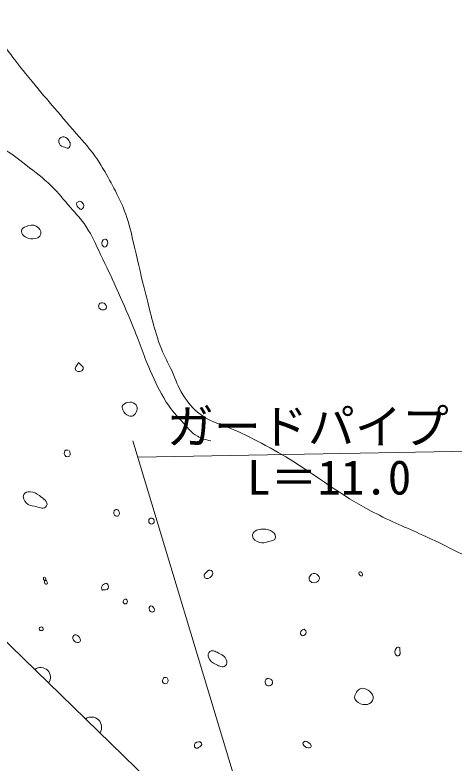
# Model space of a CAD drawing. Units: millimetres, scale not verified. Extents: x 40000 to 680000, y 20000 to 380000.
# Drawn here: x 173200 to 196545, y 281823 to 321580 of the extents above; entities that cross this region are included whole.
import ezdxf
from ezdxf.enums import TextEntityAlignment as Align

# ---------------------------------------------------------------- set-up
doc = ezdxf.new("R2010")
doc.units = ezdxf.units.MM
doc.header["$LTSCALE"] = 1000
doc.layers.add('M-BGD', color=7, linetype='Continuous', lineweight=13)
doc.layers.add('M-STR-HTXT', color=7, linetype='Continuous', lineweight=13)
doc.styles.add('ＭＳ ゴシック', font='')
doc.styles.get('ＭＳ ゴシック').set_extended_font_data('MS Gothic')

msp = doc.modelspace()

# ---------------------------------------------------------------- linework, layer by layer
at = {"layer": 'M-BGD'}
msp.add_line((152816, 307620), (198000, 263723), dxfattribs=at)
for centre, radius, start, end in [((174574, 286385), 512, 323.6951, 127.9618), ((177260, 283721), 549, 327.2143, 124.4425)]:
    msp.add_arc(centre, radius, start, end, dxfattribs=at)
for points, knots in [([(129714, 320642), (130318, 320629), (130537, 320601), (131045, 320717), (131335, 320784), (131510, 320804), (131773, 320943), (131989, 321057), (132070, 321181), (132251, 321345), (132482, 321555), (132633, 321655), (132829, 321898), (132952, 322051), (133007, 322148), (133103, 322320), (133210, 322514), (133268, 322626), (133338, 322837), (133521, 323391), (133536, 323725), (133664, 324294), (133763, 324739), (133803, 324993), (133919, 325434), (133970, 325626), (134002, 325733), (134067, 325921), (134139, 326129), (134184, 326245), (134289, 326438), (134370, 326588), (134429, 326665), (134540, 326793), (134696, 326972), (134817, 327039), (134998, 327192), (135139, 327311), (135218, 327379), (135368, 327488), (135584, 327644), (135714, 327720), (135944, 327857), (136172, 327994), (136313, 328047), (136550, 328167), (137489, 328644), (138023, 328895), (138958, 329379), (140291, 330069), (141001, 330528), (142345, 331197), (143115, 331580), (143568, 331748), (144344, 332118), (144873, 332371), (145148, 332557), (145683, 332796), (146024, 332949), (146219, 333023), (146569, 333153), (146910, 333279), (147101, 333349), (147447, 333457), (147800, 333567), (147998, 333633), (148360, 333709), (148744, 333789), (148961, 333829), (149351, 333874), (150250, 333978), (150760, 333974), (151665, 334014), (152386, 334045), (152792, 334103), (153512, 334058), (154023, 334026), (154305, 333958), (154813, 333895), (155193, 333848), (155410, 333842), (155788, 333777), (156183, 333710), (156408, 333683), (156793, 333570), (158616, 333038), (159503, 332371), (161240, 331605), (161725, 331391), (161996, 331270), (162482, 331058), (162925, 330866), (163179, 330771), (163619, 330571), (164613, 330118), (165311, 330077), (166146, 329374), (168421, 327457), (168771, 325547), (170449, 323091), (171079, 322170), (171409, 321638), (172057, 320729), (172700, 319828), (173071, 319331), (173765, 318469), (174725, 317277), (175303, 316643), (176287, 315471), (176748, 314922), (177049, 314647), (177468, 314064), (177684, 313764), (177782, 313580), (177970, 313261), (178242, 312799), (178386, 312535), (178623, 312055), (178855, 311586), (178988, 311321), (179151, 310824), (179350, 310218), (179400, 309861), (179553, 309241), (179794, 308262), (179897, 307705), (180156, 306729), (180456, 305595), (180560, 304935), (180985, 303841), (181165, 303374), (181324, 303137), (181537, 302685), (181777, 302177), (181821, 301841), (182140, 301379), (182444, 300939), (182617, 300671), (183050, 300357), (183722, 299868), (184233, 299826), (184985, 299470), (185693, 299136), (186087, 298944), (186773, 298569), (189110, 297291), (190195, 296183), (192575, 294990), (193608, 294472), (194220, 294254), (195263, 293759), (197452, 292721), (198147, 292312), (200765, 290895)], [0, 0, 0, 0, 1, 1, 1, 2, 2, 2, 3, 3, 3, 4, 4, 4, 5, 5, 5, 6, 6, 6, 7, 7, 7, 8, 8, 8, 9, 9, 9, 10, 10, 10, 11, 11, 11, 12, 12, 12, 13, 13, 13, 14, 14, 14, 15, 15, 15, 16, 16, 16, 17, 17, 17, 18, 18, 18, 19, 19, 19, 20, 20, 20, 21, 21, 21, 22, 22, 22, 23, 23, 23, 24, 24, 24, 25, 25, 25, 26, 26, 26, 27, 27, 27, 28, 28, 28, 29, 29, 29, 30, 30, 30, 31, 31, 31, 32, 32, 32, 33, 33, 33, 34, 34, 34, 35, 35, 35, 36, 36, 36, 37, 37, 37, 38, 38, 38, 39, 39, 39, 40, 40, 40, 41, 41, 41, 42, 42, 42, 43, 43, 43, 44, 44, 44, 45, 45, 45, 46, 46, 46, 47, 47, 47, 48, 48, 48, 49, 49, 49, 50, 50, 50, 51, 51, 51, 51]), ([(129007, 319451), (129739, 319334), (129968, 319303), (130590, 319275), (131306, 319244), (131711, 319268), (132423, 319351), (132859, 319401), (133101, 319453), (133529, 319552), (133995, 319659), (134259, 319717), (134709, 319878), (135334, 320102), (135649, 320313), (136267, 320557), (136751, 320747), (137029, 320837), (137523, 321000), (137890, 321121), (138094, 321197), (138468, 321295), (138719, 321361), (138861, 321397), (139119, 321428), (139651, 321494), (139958, 321471), (140493, 321428), (140868, 321398), (141070, 321325), (141439, 321251), (141757, 321187), (141935, 321150), (142251, 321074), (144592, 320508), (145858, 320018), (148177, 319370), (148702, 319224), (148992, 319128), (149522, 319001), (149990, 318889), (150261, 318869), (150733, 318779), (151230, 318685), (151506, 318618), (152004, 318528), (152677, 318407), (153056, 318354), (153733, 318262), (155458, 318028), (156432, 317970), (158160, 317762), (159956, 317546), (160968, 317459), (162756, 317186), (164313, 316947), (165180, 316782), (166731, 316506), (167268, 316410), (167572, 316371), (168105, 316255), (168488, 316171), (168705, 316131), (169080, 316018), (169503, 315892), (169733, 315797), (170144, 315634), (170660, 315430), (170946, 315307), (171448, 315070), (171889, 314863), (172138, 314748), (172553, 314493), (173057, 314183), (173317, 313975), (173784, 313613), (174330, 313192), (174645, 312963), (175141, 312483), (175565, 312072), (175761, 311801), (176146, 311353), (176477, 310966), (176694, 310772), (176974, 310348), (177340, 309795), (177461, 309435), (177753, 308841), (178088, 308159), (178270, 307774), (178582, 307082), (178926, 306322), (179116, 305895), (179436, 305124), (179828, 304180), (179973, 303621), (180390, 302688), (180691, 302015), (180855, 301631), (181244, 301005), (181546, 300519), (181787, 300295), (182174, 299874), (182437, 299588), (182561, 299383), (182902, 299196), (183158, 299056), (183289, 299014), (183606, 298945)], [0, 0, 0, 0, 1, 1, 1, 2, 2, 2, 3, 3, 3, 4, 4, 4, 5, 5, 5, 6, 6, 6, 7, 7, 7, 8, 8, 8, 9, 9, 9, 10, 10, 10, 11, 11, 11, 12, 12, 12, 13, 13, 13, 14, 14, 14, 15, 15, 15, 16, 16, 16, 17, 17, 17, 18, 18, 18, 19, 19, 19, 20, 20, 20, 21, 21, 21, 22, 22, 22, 23, 23, 23, 24, 24, 24, 25, 25, 25, 26, 26, 26, 27, 27, 27, 28, 28, 28, 29, 29, 29, 30, 30, 30, 31, 31, 31, 32, 32, 32, 33, 33, 33, 34, 34, 34, 35, 35, 35, 36, 36, 36, 36]), ([(176084, 314537), (176025, 314467), (175937, 314519), (175849, 314546), (175723, 314585), (175613, 314606), (175562, 314729), (175509, 314857), (175525, 314999), (175641, 315076), (175753, 315151), (175883, 315109), (175980, 315015), (176117, 314883), (176207, 314684), (176084, 314537)], [0, 0, 0, 0, 1, 1, 1, 2, 2, 2, 3, 3, 3, 4, 4, 4, 5, 5, 5, 5]), ([(176763, 311637), (176873, 311543), (176896, 311351), (176778, 311268), (176702, 311214), (176617, 311286), (176557, 311356), (176491, 311433), (176439, 311525), (176497, 311607), (176558, 311693), (176684, 311705), (176763, 311637)], [0, 0, 0, 0, 1, 1, 1, 2, 2, 2, 3, 3, 3, 4, 4, 4, 4]), ([(174330, 310353), (174495, 310261), (174620, 310118), (174573, 309935), (174526, 309751), (174346, 309679), (174156, 309683), (173867, 309689), (173563, 309804), (173539, 310092), (173527, 310231), (173671, 310282), (173799, 310335), (173991, 310414), (174148, 310453), (174330, 310353)], [0, 0, 0, 0, 1, 1, 1, 2, 2, 2, 3, 3, 3, 4, 4, 4, 5, 5, 5, 5]), ([(178064, 309647), (178172, 309550), (178152, 309375), (178046, 309274), (178005, 309234), (177940, 309233), (177899, 309274), (177801, 309369), (177803, 309517), (177890, 309621), (177934, 309674), (178013, 309693), (178064, 309647)], [0, 0, 0, 0, 1, 1, 1, 2, 2, 2, 3, 3, 3, 4, 4, 4, 4]), ([(178048, 305982), (178022, 305918), (177953, 305912), (177883, 305913), (177798, 305913), (177730, 305928), (177683, 306000), (177639, 306068), (177632, 306145), (177683, 306208), (177747, 306286), (177847, 306308), (177935, 306260), (178039, 306205), (178093, 306091), (178048, 305982)], [0, 0, 0, 0, 1, 1, 1, 2, 2, 2, 3, 3, 3, 4, 4, 4, 5, 5, 5, 5]), ([(176822, 302755), (176766, 302615), (176546, 302569), (176445, 302680), (176327, 302808), (176521, 302940), (176570, 303107), (176570, 303107), (176570, 303107), (176570, 303107), (176669, 302969), (176884, 302912), (176822, 302755)], [0, 0, 0, 0, 1, 1, 1, 2, 2, 2, 3, 3, 3, 4, 4, 4, 4]), ([(179637, 300852), (179777, 300670), (179666, 300424), (179483, 300284), (179412, 300229), (179337, 300250), (179253, 300284), (179096, 300348), (179008, 300430), (178942, 300586), (178902, 300680), (178870, 300774), (178942, 300846), (179133, 301039), (179471, 301067), (179637, 300852)], [0, 0, 0, 0, 1, 1, 1, 2, 2, 2, 3, 3, 3, 4, 4, 4, 5, 5, 5, 5]), ([(176088, 298440), (176121, 298348), (176185, 298200), (176094, 298138), (176034, 298098), (175963, 298091), (175899, 298123), (175800, 298173), (175802, 298334), (175858, 298424), (175890, 298475), (175961, 298437), (176027, 298445), (176027, 298445), (176027, 298445), (176027, 298445)], [0, 0, 0, 0, 1, 1, 1, 2, 2, 2, 3, 3, 3, 4, 4, 4, 5, 5, 5, 5]), ([(174882, 295486), (174768, 295259), (174482, 295427), (174232, 295471), (174061, 295501), (173937, 295507), (173818, 295634), (173689, 295771), (173593, 295920), (173670, 296092), (173730, 296224), (173866, 296239), (174010, 296239), (174217, 296240), (174337, 296163), (174498, 296033), (174701, 295869), (175000, 295719), (174882, 295486)], [0, 0, 0, 0, 1, 1, 1, 2, 2, 2, 3, 3, 3, 4, 4, 4, 5, 5, 5, 6, 6, 6, 6]), ([(178708, 294969), (178648, 294914), (178551, 294931), (178500, 294995), (178429, 295083), (178434, 295217), (178526, 295282), (178583, 295323), (178656, 295293), (178700, 295239), (178766, 295157), (178786, 295040), (178708, 294969)], [0, 0, 0, 0, 1, 1, 1, 2, 2, 2, 3, 3, 3, 4, 4, 4, 4]), ([(180560, 294569), (180507, 294511), (180415, 294514), (180360, 294569), (180295, 294634), (180297, 294738), (180360, 294804), (180407, 294853), (180482, 294857), (180534, 294813), (180606, 294751), (180624, 294641), (180560, 294569)], [0, 0, 0, 0, 1, 1, 1, 2, 2, 2, 3, 3, 3, 4, 4, 4, 4]), ([(187055, 293824), (187058, 293631), (186813, 293630), (186628, 293573), (186478, 293527), (186375, 293497), (186226, 293548), (186029, 293615), (185818, 293691), (185824, 293899), (185831, 294123), (186054, 294233), (186277, 294251), (186622, 294279), (187050, 294171), (187055, 293824)], [0, 0, 0, 0, 1, 1, 1, 2, 2, 2, 3, 3, 3, 4, 4, 4, 5, 5, 5, 5]), ([(183651, 292053), (183744, 291984), (183723, 291847), (183651, 291757), (183560, 291643), (183386, 291568), (183286, 291674), (183204, 291763), (183290, 291885), (183375, 291970), (183455, 292050), (183561, 292120), (183651, 292053)], [0, 0, 0, 0, 1, 1, 1, 2, 2, 2, 3, 3, 3, 4, 4, 4, 4]), ([(189324, 291793), (189397, 291712), (189413, 291594), (189339, 291513), (189218, 291381), (188993, 291359), (188881, 291498), (188791, 291609), (188850, 291774), (188969, 291853), (189087, 291930), (189230, 291898), (189324, 291793)], [0, 0, 0, 0, 1, 1, 1, 2, 2, 2, 3, 3, 3, 4, 4, 4, 4]), ([(191666, 291781), (191648, 291756), (191615, 291757), (191588, 291772), (191516, 291812), (191447, 291899), (191498, 291964), (191533, 292009), (191600, 291977), (191639, 291937), (191683, 291893), (191704, 291830), (191666, 291781)], [0, 0, 0, 0, 1, 1, 1, 2, 2, 2, 3, 3, 3, 4, 4, 4, 4]), ([(174722, 291688), (174738, 291715), (174781, 291711), (174803, 291688), (174847, 291644), (174864, 291544), (174803, 291530), (174736, 291513), (174685, 291629), (174722, 291688)], [0, 0, 0, 0, 1, 1, 1, 2, 2, 2, 3, 3, 3, 3]), ([(174803, 291530), (174852, 291558), (174893, 291490), (174916, 291438), (174930, 291407), (174932, 291377), (174911, 291351), (174893, 291328), (174864, 291315), (174839, 291330), (174772, 291372), (174735, 291490), (174803, 291530)], [0, 0, 0, 0, 1, 1, 1, 2, 2, 2, 3, 3, 3, 4, 4, 4, 4]), ([(177830, 290990), (177810, 291091), (177786, 291188), (177859, 291270), (177921, 291340), (178010, 291394), (178081, 291359), (178158, 291320), (178188, 291190), (178155, 291108), (178114, 291005), (177936, 291026), (177834, 291034)], [0, 0, 0, 0, 1, 1, 1, 2, 2, 2, 3, 3, 3, 4, 4, 4, 4]), ([(179139, 290505), (179194, 290455), (179194, 290369), (179142, 290316), (179099, 290272), (179026, 290271), (178984, 290316), (178936, 290367), (178945, 290445), (178994, 290495), (179034, 290535), (179097, 290544), (179139, 290505)], [0, 0, 0, 0, 1, 1, 1, 2, 2, 2, 3, 3, 3, 4, 4, 4, 4]), ([(180593, 289894), (180549, 289829), (180450, 289840), (180393, 289894), (180321, 289961), (180314, 290069), (180375, 290146), (180403, 290181), (180450, 290185), (180488, 290163), (180586, 290107), (180656, 289987), (180593, 289894)], [0, 0, 0, 0, 1, 1, 1, 2, 2, 2, 3, 3, 3, 4, 4, 4, 4]), ([(174691, 288903), (174646, 288843), (174547, 288845), (174499, 288903), (174467, 288943), (174487, 288999), (174526, 289033), (174561, 289065), (174608, 289069), (174647, 289042), (174694, 289010), (174724, 288949), (174691, 288903)], [0, 0, 0, 0, 1, 1, 1, 2, 2, 2, 3, 3, 3, 4, 4, 4, 4]), ([(176646, 288268), (176578, 288188), (176455, 288215), (176377, 288286), (176283, 288371), (176234, 288518), (176325, 288607), (176396, 288677), (176504, 288632), (176577, 288564), (176663, 288482), (176723, 288359), (176646, 288268)], [0, 0, 0, 0, 1, 1, 1, 2, 2, 2, 3, 3, 3, 4, 4, 4, 4]), ([(188615, 288911), (188701, 288843), (188688, 288706), (188610, 288630), (188554, 288575), (188462, 288571), (188410, 288630), (188349, 288699), (188380, 288795), (188441, 288865), (188487, 288917), (188559, 288954), (188615, 288911)], [0, 0, 0, 0, 1, 1, 1, 2, 2, 2, 3, 3, 3, 4, 4, 4, 4]), ([(184384, 286981), (184230, 286866), (184070, 286975), (183897, 287059), (183705, 287153), (183563, 287230), (183497, 287433), (183459, 287552), (183454, 287677), (183558, 287746), (183735, 287863), (183900, 287729), (184088, 287633), (184247, 287552), (184365, 287496), (184427, 287329), (184475, 287201), (184493, 287063), (184384, 286981)], [0, 0, 0, 0, 1, 1, 1, 2, 2, 2, 3, 3, 3, 4, 4, 4, 5, 5, 5, 6, 6, 6, 6]), ([(193660, 287959), (193679, 287943), (193661, 287921), (193660, 287897), (193654, 287759), (193733, 287636), (193629, 287544), (193584, 287505), (193518, 287507), (193476, 287549), (193374, 287651), (193377, 287805), (193466, 287918), (193514, 287978), (193600, 288007), (193660, 287959)], [0, 0, 0, 0, 1, 1, 1, 2, 2, 2, 3, 3, 3, 4, 4, 4, 5, 5, 5, 5]), ([(181288, 286346), (181368, 286276), (181370, 286148), (181294, 286075), (181234, 286019), (181139, 286030), (181084, 286091), (181022, 286158), (181027, 286258), (181089, 286326), (181142, 286383), (181230, 286398), (181288, 286346)], [0, 0, 0, 0, 1, 1, 1, 2, 2, 2, 3, 3, 3, 4, 4, 4, 4]), ([(186847, 285986), (186777, 285903), (186652, 285898), (186569, 285969), (186481, 286044), (186465, 286179), (186543, 286264), (186616, 286344), (186741, 286337), (186821, 286264), (186902, 286191), (186918, 286069), (186847, 285986)], [0, 0, 0, 0, 1, 1, 1, 2, 2, 2, 3, 3, 3, 4, 4, 4, 4]), ([(192211, 285144), (192062, 284842), (191603, 284886), (191351, 285109), (191228, 285217), (191241, 285381), (191316, 285526), (191409, 285705), (191563, 285830), (191759, 285787), (192060, 285722), (192347, 285419), (192211, 285144)], [0, 0, 0, 0, 1, 1, 1, 2, 2, 2, 3, 3, 3, 4, 4, 4, 4]), ([(182789, 282874), (182877, 282967), (183053, 282995), (183116, 282884), (183172, 282787), (183058, 282702), (182963, 282644), (182907, 282609), (182844, 282584), (182794, 282628), (182723, 282692), (182723, 282804), (182789, 282874)], [0, 0, 0, 0, 1, 1, 1, 2, 2, 2, 3, 3, 3, 4, 4, 4, 4]), ([(188933, 282671), (188850, 282581), (188717, 282623), (188620, 282697), (188540, 282759), (188462, 282868), (188533, 282941), (188640, 283051), (188806, 282935), (188907, 282819), (188945, 282775), (188972, 282715), (188933, 282671)], [0, 0, 0, 0, 1, 1, 1, 2, 2, 2, 3, 3, 3, 4, 4, 4, 4])]:
    msp.add_open_spline(points, degree=3, knots=knots, dxfattribs=at)
at = {"layer": 'M-STR-HTXT'}
for p, q in [((179468, 298942), (191392, 259389)), ((179728, 298078), (197787, 298407))]:
    msp.add_line(p, q, dxfattribs=at)

# ---------------------------------------------------------------- texts
at = {"layer": 'M-STR-HTXT', "style": 'ＭＳ ゴシック'}
for s, p in [('ガードパイプ', (188768, 298243)), ('L＝11.0', (189904, 295542))]:
    msp.add_text(s, height=1833, dxfattribs=at).set_placement(p, align=Align.BOTTOM_CENTER)

doc.saveas('drawing.dxf')
